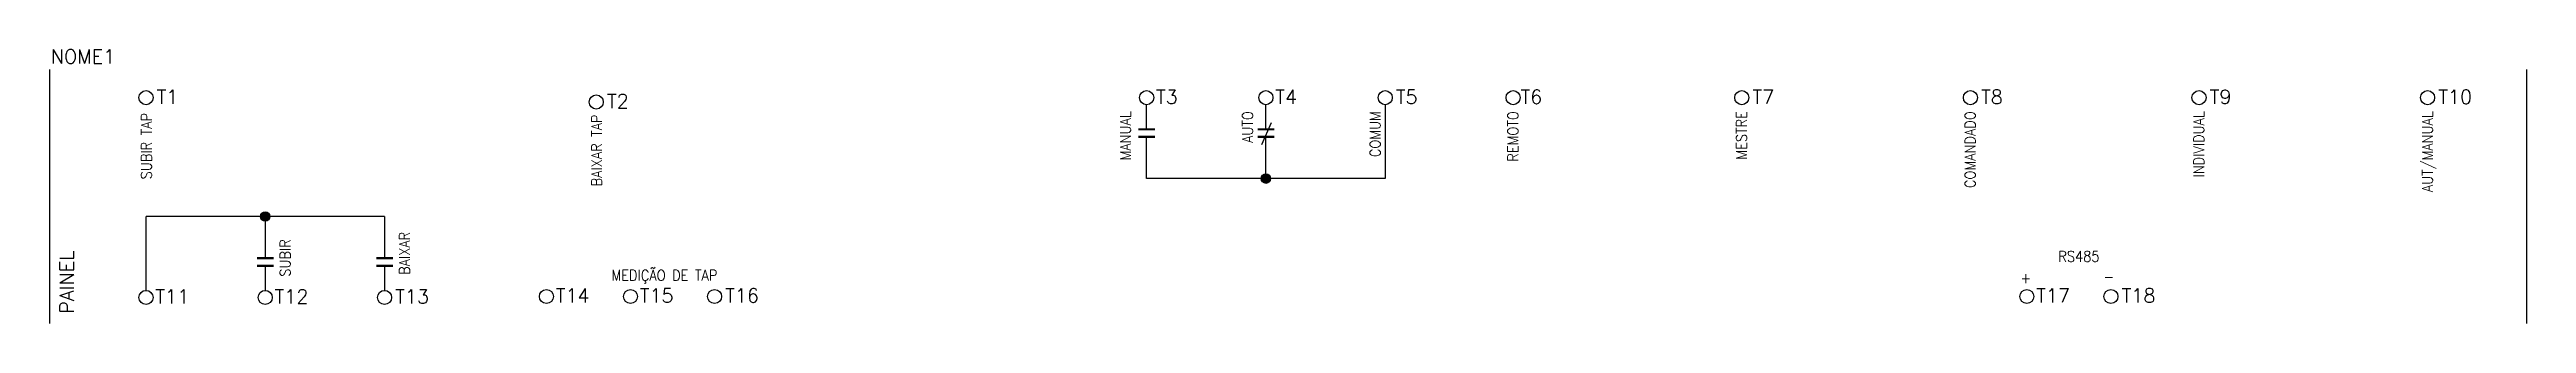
# Model space of a CAD drawing. Extents: x 388 to 740, y 318 to 357.
import ezdxf
from ezdxf.enums import TextEntityAlignment as Align

# ---------------------------------------------------------------- set-up
doc = ezdxf.new("R2010")
doc.units = 0
doc.header["$MEASUREMENT"] = 0
doc.layers.get('0').update_dxf_attribs({"linetype": 'CONTINUOUS'})
doc.styles.add('ROMANS', font='romans')

msp = doc.modelspace()

# ---------------------------------------------------------------- hatches: boundary and pattern name
h = msp.add_hatch(color=256)
h.dxf.hatch_style = 1
h.paths.add_polyline_path([(561.86, 339.02, 1), (560.52, 339.02, 1)])
h = msp.add_hatch(color=256)
h.dxf.hatch_style = 1
h.paths.add_polyline_path([(418.36, 333.65, 1), (419.7, 333.65, 1)])

# ---------------------------------------------------------------- linework, layer by layer
at = {"color": 7}
msp.add_line((388.38, 354.56), (388.38, 318.42), dxfattribs=at)
for p, q in [((740.28, 354.56), (740.28, 318.42)), ((544.25, 346.05), (544.25, 349.54)), ((561.19, 346.05), (561.19, 349.54)), ((578.14, 349.54), (578.14, 339.02)), ((544.25, 339.02), (544.25, 344.97)), ((561.92, 346.96), (560.59, 343.84)), ((561.19, 339.02), (561.19, 344.97)), ((578.14, 339.02), (544.25, 339.02)), ((402.09, 323.13), (402.09, 333.65)), ((435.98, 333.65), (402.09, 333.65)), ((419.03, 333.65), (419.03, 327.71)), ((435.98, 333.65), (435.98, 327.71)), ((419.03, 326.62), (419.03, 323.13)), ((435.98, 326.62), (435.98, 323.13))]:
    msp.add_line(p, q)
at = {"const_width": 0.3}
for points in [[(543.06, 346.05), (545.43, 346.05)], [(543.06, 344.97), (545.43, 344.97)], [(560.01, 346.05), (562.38, 346.05)], [(560.01, 344.97), (562.38, 344.97)], [(417.85, 327.71), (420.22, 327.71)], [(434.79, 327.71), (437.17, 327.71)], [(417.85, 326.62), (420.22, 326.62)], [(434.79, 326.62), (437.17, 326.62)]]:
    msp.add_lwpolyline(points, dxfattribs=at)
for centre, radius in [((402.09, 350.54), 1), ((466.06, 349.92), 1), ((544.25, 350.54), 1), ((561.19, 350.54), 1), ((578.14, 350.54), 1), ((596.32, 350.54), 1), ((628.8, 350.54), 1), ((661.28, 350.54), 1), ((693.76, 350.54), 1), ((726.24, 350.54), 1), ((561.19, 339.02), 0.67), ((419.03, 333.65), 0.67), ((402.09, 322.13), 1), ((419.03, 322.13), 1), ((435.98, 322.13), 1), ((458.97, 322.26), 1), ((470.92, 322.26), 1), ((482.87, 322.26), 1), ((669.3, 322.26), 1), ((681.25, 322.26), 1)]:
    msp.add_circle(centre, radius)

# ---------------------------------------------------------------- texts
at = {"color": 7, "linetype": 'Continuous', "style": 'ROMANS', "width": 0.9}
for s, p in [('MANUAL', (541.25, 348.61)), ('AUTO', (558.59, 348.61)), ('COMUM', (576.72, 348.61)), ('REMOTO', (596.29, 348.61)), ('MESTRE', (628.77, 348.61)), ('COMANDADO', (661.25, 348.61)), ('INDIVIDUAL', (693.73, 348.61)), ('AUT/MANUAL', (726.21, 348.61)), ('BAIXAR', (438.81, 331.46)), ('SUBIR', (421.86, 330.4))]:
    msp.add_text(s, height=1.5, rotation=90, dxfattribs=at).set_placement(p, align=Align.MIDDLE_RIGHT)
for s, p in [('SUBIR TAP', (402.9, 343.65)), ('BAIXAR TAP', (466.87, 343.03))]:
    msp.add_text(s, height=1.5, rotation=90, dxfattribs=at).set_placement(p, align=Align.CENTER)
for s, p in [('RS485', (679.62, 327.96)), ('MEDIÇÃO DE TAP', (483.26, 325.28)), ('+', (669.89, 324.9)), ('-', (681.69, 325.09))]:
    msp.add_text(s, height=1.5, dxfattribs=at).set_placement(p, align=Align.MIDDLE_RIGHT)
at = {"lineweight": -3, "style": 'ROMANS'}
msp.add_attdef('NOME1', text='', height=2, dxfattribs=at).set_placement((397.72, 356.39), align=Align.MIDDLE_RIGHT)
for tag, p in [('T1', (403.6, 350.67)), ('T2', (467.58, 350.05)), ('T3', (545.58, 350.67)), ('T4', (562.52, 350.67)), ('T5', (579.66, 350.67)), ('T6', (597.37, 350.67)), ('T7', (630.32, 350.67)), ('T8', (662.8, 350.67)), ('T9', (695.28, 350.67)), ('T10', (727.76, 350.67)), ('T11', (403.42, 322.26)), ('T12', (420.36, 322.26)), ('T13', (437.5, 322.26)), ('T14', (460.3, 322.39)), ('T15', (472.24, 322.39)), ('T16', (484.38, 322.39)), ('T17', (670.63, 322.39)), ('T18', (682.77, 322.39))]:
    msp.add_attdef(tag, text='', height=2, dxfattribs=at).set_placement(p, align=Align.MIDDLE_LEFT)
msp.add_attdef('PAINEL', text='', height=2, rotation=90, dxfattribs=at).set_placement((390.85, 328.81), align=Align.MIDDLE_RIGHT)

doc.saveas('drawing.dxf')
